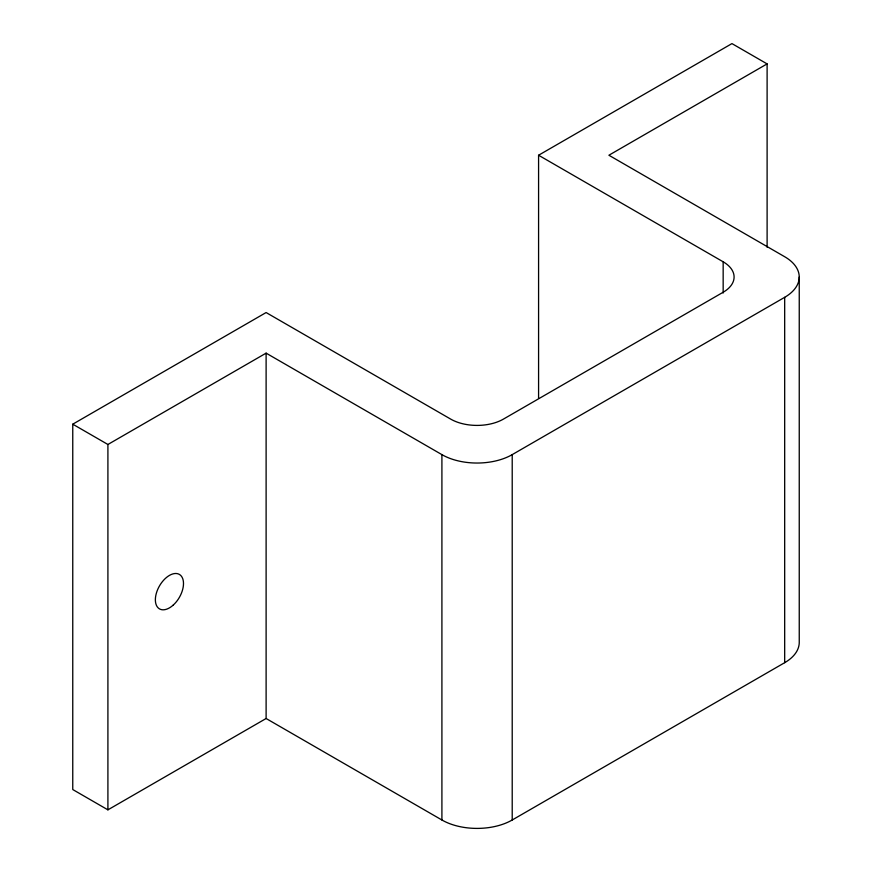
<?xml version="1.0" encoding="UTF-8"?>
<svg xmlns="http://www.w3.org/2000/svg" width="872" height="872" viewBox="0 0 872 872"><rect width="100%" height="100%" fill="white"/><g stroke="black" fill="none" stroke-linecap="round" stroke-linejoin="round"><path stroke-width="1.31" d="M799.243 277.024L799.243 642.392A49.715 28.711 0 0 1 784.68 662.687L512.213 819.996A49.715 28.711 0 0 1 441.908 819.996L266.113 718.506L107.91 809.848L72.758 789.542L72.758 424.184L266.113 312.547L450.693 419.105A37.289 21.527 0 0 0 503.427 419.105L723.161 292.251A37.289 21.527 0 0 0 723.161 261.796L538.58 155.238L538.58 398.362M538.58 155.238L731.946 43.6L767.109 63.896L767.109 247.256M72.758 424.184L107.91 444.48L266.113 353.138L441.908 454.628A49.715 28.711 0 0 0 512.213 454.628L784.68 297.319A49.715 28.711 0 0 0 784.68 256.728L608.896 155.238L767.109 63.896M784.68 297.319L784.68 662.687M723.161 261.796L723.161 293.036M512.213 454.628L512.213 819.996M441.908 454.628L441.908 819.996M266.113 353.138L266.113 718.506M107.91 444.48L107.91 809.848M173.081 605.223A19.893 11.478 -60 0 0 179.381 574.419A19.893 11.478 -60 0 0 155.848 595.282A19.893 11.478 -60 0 0 173.081 605.223"/></g></svg>
